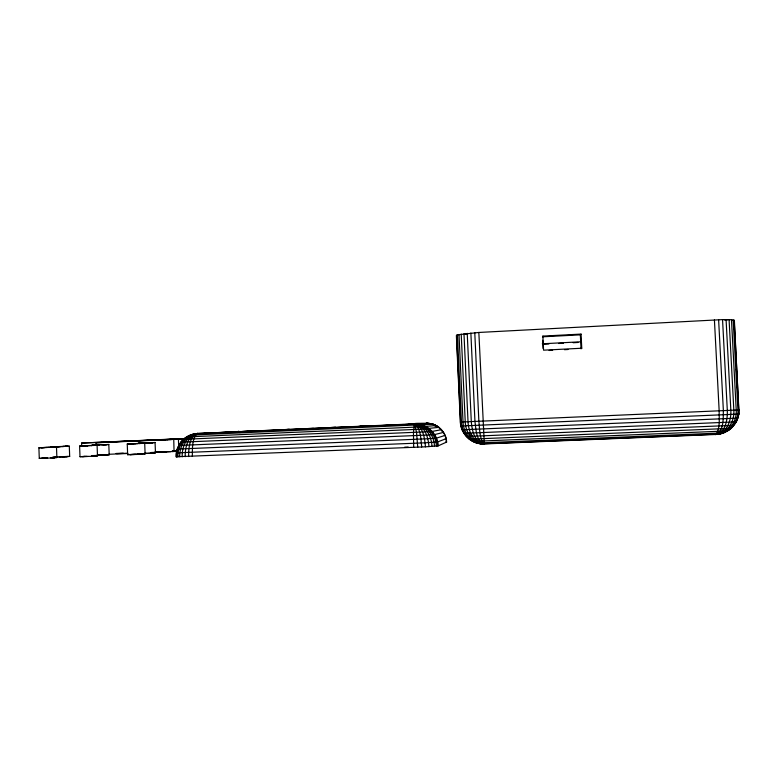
<?xml version="1.0" encoding="UTF-8"?>
<svg xmlns="http://www.w3.org/2000/svg" width="778" height="778" viewBox="0 0 778 778"><rect width="100%" height="100%" fill="white"/><g stroke="black" fill="none" stroke-linecap="round" stroke-linejoin="round"><path stroke-width="1.17" d="M188.597 456.589C188.801 448.692 188.869 436.507 197.806 433.472L426.14 423.32C436.614 422.697 446.3 431.596 446.601 442.079L438.209 445.852L425.488 446.835L176.149 456.764C175.507 444.753 185.835 433.803 197.806 433.472L421.53 423.816M185.193 456.705C184.979 447.914 187.595 435.272 197.806 433.472L196.727 433.871C191.719 440.037 192.536 448.945 192.322 456.443M182.217 456.783C181.712 447.01 186.846 434.542 197.806 433.472L190.172 435.155L432.879 424.214C439.502 426.276 444.462 432.15 446.154 438.685L437.683 441.904L425.158 442.808L176.343 452.874L177.306 452.689M179.757 456.832C179.125 446.164 186.37 434.143 197.806 433.472L193.936 433.988M738.935 414.061L734.383 320.448L731.476 319.709L722.548 319.612L478.84 332.459L457.454 334.832L456.375 335.512L460.343 422.065C460.654 434.114 472.12 445.016 484.266 443.703L719.582 434.007L723.91 432.753L731.155 428.377L736.377 421.88L738.935 414.061L460.868 426.013M177.899 456.842C177.326 446.319 185.067 434.669 196.095 433.9L429.553 423.475M176.684 456.822C176.1 445.687 185.028 434.338 196.435 433.861M176.343 455.704C176.305 446.504 183.151 435.729 192.876 435.009M65.294 456.725L69.67 456.414L69.3 446.164L65.002 446.329M737.952 416.065L738.4 414.061M734.228 424.457L737.505 418.068M581.069 334.093L542.888 336.096L542.499 336.816L580.349 334.841L581.069 334.093L581.759 348.233L581.03 348.845L580.349 334.841M429.913 424.331C443.586 424.564 411.883 422.143 414.47 424.059L413.449 432.393L413.682 447.389M52.282 457.863L56.872 457.532L56.493 446.98L50.628 447.214M182.879 440.679L187.138 436.915L194.072 433.978M472.703 441.359L476.506 442.925L481.465 442.847L717.102 433.171C723.705 433.949 729.676 430.487 733.664 425.323L466.372 436.516M238.389 431.78L250.234 430.983L248.561 431.051M733.858 320.808L734.383 320.448M45.571 447.438L38.9 447.807L39.279 458.427L47.623 457.892M176.149 456.764L179.494 456.268M56.493 446.98L51.902 447.243M476.408 442.896L484.334 443.956L715.536 434.484L723.744 432.724L727.479 430.837M719.582 434.007C730.523 431.848 738.653 421.102 737.933 410.006L733.187 319.894M214.183 432.976L238.729 431.479L240.353 432.549M738.021 418.078L462.074 429.806M236.775 431.848L238.729 431.479L239.225 432.597M236.327 431.868L238.729 431.479L237.271 431.829M235.967 431.887L240.217 431.43M235.676 431.907L238.729 431.479L235.491 431.907M148.102 442.876L155.075 442.517L155.464 452.874L151.457 453.136M139.904 443.402L144.698 443.227L145.107 453.895L140.925 454.177M133.388 443.693L127.252 444.014L127.65 454.712L128.137 454.644M92.533 445.424L97.094 445.269L97.483 455.889L93.097 456.171M104.33 444.656L108.813 444.491L109.192 454.809L104.991 455.081M92.786 455.529L92.251 455.587L98.65 455.402M87.661 445.638L79.609 446.047L79.998 456.696L86.397 456.307M178.133 448.916L177.219 449.071L424.516 438.909L436.487 438.111L445.113 435.417L444.326 435.369M55.52 457.075L55.034 457.153L57.446 457.104M151 452.524L176.47 451.328M179.582 445.356L178.746 445.473L429.213 434.97L434.649 434.581L443.528 432.383L441.476 430.555M155.075 442.517L151.058 442.731M144.698 443.227L140.517 443.45M181.605 442.099L180.875 442.186L422.444 431.985L432.228 431.43L441.447 429.67L440.815 429.66M152.546 453.059L153.587 452.961L152.011 452.952M108.813 444.491L104.602 444.715M94.294 456.093L95.538 455.976L91.425 456.064M97.094 445.269L92.708 445.502M66.49 456.647L67.783 456.501L63.932 456.608M53.536 457.785L54.927 457.629L52.476 457.678M82.04 445.94L86.008 445.716M54.47 457.075L52.661 457.269L60.519 456.978M69.291 446.183L59.605 446.679M184.153 439.259L183.55 439.317L421.083 429.184L438.918 427.355L437.596 427.385M172.453 450.958L173.445 450.89M129.177 454.556L142.52 453.963M172.249 451.551L174.214 451.396L172.609 451.396M84.919 456.394L82.429 456.589L88.215 456.433M187.138 436.915L419.546 426.928L436.04 425.517L434.124 425.585M178.697 446.309L178.415 439.152L169.497 439.551M112.829 441.797L107.218 442.128L185.154 438.734M141.654 443.392L142.763 443.314L141.178 443.353M152.148 442.672L153.188 442.594L151.613 442.633M96.044 445.191L95.957 442.789L101.889 442.439M94.624 445.113L96.589 445.006M96.793 445.074L91.221 445.57M81.719 446.446L81.593 443.052L185.057 438.52M53.157 447.175L54.548 447.068L52.097 447.146M66.354 456.696L59.974 457.036M45.951 457.979L41.73 458.3L44.171 458.261M50.765 457.95L53.361 457.843M96.968 455.295L98.388 455.208M103.562 455.159L107.315 454.897L105.915 454.877M91.619 456.258L94.226 456.151M152.634 453.107L145.194 453.448M139.486 454.264L143.055 453.963M465.088 333.947L467.51 333.811M724.843 320.147L727.177 320.021M44.054 447.515L41.351 447.69L45.28 447.554M57.212 446.689L54.693 446.835L57.076 446.767M64.924 446.407L67.414 446.261L63.563 446.387M131.959 443.761L129.673 443.898L132.503 443.82M142.685 443.032L140.507 443.168L143.308 443.081M62.23 456.929L64.409 456.812M97.299 455.227L103.775 454.916M166.813 451.639L162.009 451.95L170.936 451.629M51.329 457.96L46.748 458.193M101.957 455.247L104.203 455.159M144.455 453.282L146.021 453.204M92.251 456.268L80.017 456.735M150.786 453.214L144.27 453.525M135.411 454.235L130.082 454.595L134.448 454.508M137.852 454.352L140.205 454.264M542.315 343.788L580.991 341.785M542.85 344.284L548.908 343.973M558.614 343.477L563.457 343.224M573.162 342.728L578.005 342.476M59.04 456.842L60.655 456.764M581.759 348.233L543.559 350.178L542.888 336.096M549.083 350.47L552.633 350.295M564.468 349.692L568.018 349.507M198.798 433.745L210.634 433.151M50.385 447.321L52.982 447.204M98.009 444.938L91.872 445.249L98.261 445.016M103.182 444.792L106.926 444.578L105.536 444.608M144.056 442.964L138.153 443.275L144.796 443.022M149.677 442.799L152.235 442.692M139.077 443.528L141.713 443.411M399.513 424.691L403.568 424.506M60.295 446.533L52.291 446.961L58.525 446.708M44.541 447.476L47.254 447.36M61.851 446.572L64.029 446.475M96.919 444.967L99.603 444.86M48.693 447.418L50.949 447.301M103.814 444.773L99.049 444.87M142.899 443.003L145.622 442.886M91.862 445.561L87.321 445.775M132.221 443.732L135.012 443.616M139.797 443.509L134.37 443.625M60.169 456.744L62.386 456.637M99.419 455.12L101.626 455.013M99.817 455.383L102.054 455.276M135.722 454.488L138.027 454.381M184.512 438.559L180.068 438.782L184.162 438.636M57.65 446.65L64.156 446.348M280.158 429.767L275.315 429.991L277.658 429.894M284.612 429.592L289.406 429.368L287.033 429.466M313.417 428.308L302.525 428.814L308.38 428.571M325 427.851L335.658 427.355L329.609 427.608M353.513 426.577L349.166 426.772L351.831 426.665M358.901 426.363L363.229 426.169L360.496 426.276M408.878 424.292L412.914 424.107L410.23 424.214M167.941 439.619L161.542 439.94L165.782 439.784M167.367 439.716L173.747 439.395L174.058 451.571M46.768 447.369L49.063 447.262M144.99 442.896L151.302 442.624M46.369 447.525L48.693 447.399M87.107 445.648L91.6 445.444M146.06 442.983L148.287 442.886M135.314 443.723L137.618 443.616M429.417 423.475C419.498 423.358 436.575 422.425 440.008 428.892M81.593 443.052L185.028 438.695M95.957 442.789L178.415 439.152M101.257 444.763L103.396 444.676M147.178 442.799L149.327 442.701M57.436 446.776L60.149 446.64M97.25 445.074L99.895 444.938M143.872 443.081L146.439 442.954M46.952 447.476L38.9 447.807M48.975 447.282L51.26 447.165M136.636 443.518L138.854 443.421M85.074 445.872L87.826 445.736M133.067 443.82L135.722 443.684M177.248 450.88L172.201 451.065M62.328 456.676L64.525 456.55M97.629 455.48L100.274 455.325M137.035 454.119L139.252 454.021M44.511 458.291L47.332 458.125M136.131 454.43L127.65 454.712M408.178 447.019L404.686 447.165M402.138 424.584L399.522 424.691M175.254 439.2L171.082 439.346L182.947 438.821L178.765 438.977M102.871 444.715L105.341 444.588M91.036 445.493L93.593 445.366M138.377 443.46L140.876 443.343M86.144 445.804L79.628 446.066M134.04 443.761L127.252 444.014M472.168 435.272L469.756 435.379L469.64 432.967M116.058 453.467L123.264 453.166M155.697 451.814L160.501 451.619M172.512 451.114L177.326 450.919M116.681 453.671L127.446 453.224M154.958 452.076L165.724 451.629M172.901 451.328L176.489 451.182M108.531 454.294L127.942 453.486M84.637 445.872L82.06 445.95M103.25 454.974L105.72 454.838M91.989 455.996L97.483 455.889M45.659 458.203L39.279 458.427M738.546 409.957L739.1 409.948L460.343 422.065M93.759 445.376L94.644 445.347M150.767 452.99L155.464 452.874M104.709 454.916L109.192 454.809M65.371 456.55L69.67 456.414M53.604 457.59L56.872 457.532M144.231 453.866L145.107 453.895M445.317 438.607L446.018 438.636M417.737 447.214L416.541 432.257L414.47 424.059C426.636 423.329 437.868 433.686 438.209 445.852M421.715 447.029C420.849 439.405 420.986 430.351 415.549 424.36L414.47 424.059C426.577 423.378 437.324 434.007 437.635 445.959M480.327 443.771L484.334 443.956L478.84 332.459M445.755 441.982L446.601 442.079M735.91 421.861L463.931 433.346M425.488 446.835C424.574 438.88 423.699 426.519 414.47 424.059C426.402 423.504 436.118 434.62 436.38 446.105M428.902 423.495L426.14 423.32L426.966 423.582M428.95 446.63C428.377 437.781 424.934 425.099 414.47 424.059C426.111 423.757 434.221 435.495 434.474 446.261M716.207 433.716L719.806 433.968L723.744 432.724M428.503 423.514L426.14 423.32L427.53 423.553M414.47 424.059C425.654 424.243 431.634 436.584 431.975 446.446M730.824 428.347L469.329 439.21M428.046 423.533L426.14 423.32L432.189 424.234M480.551 443.791C469.941 442.41 461.811 432.549 461.451 422.026L457.454 334.832M429.796 423.757L431.586 424.263M433.132 424.671L436.73 426.772M446.173 439.764L446.475 442.021M734.16 320.147L738.896 409.957C739.324 418.36 734.772 426.577 727.615 430.915L472.829 441.398C465.711 437.654 460.936 430.088 460.547 422.055L456.569 335.182M734.043 324.426L734.296 329.24M734.802 338.877L735.054 343.701M735.628 354.544L735.823 358.152M736.396 368.996L736.581 372.613M737.155 383.457L737.408 388.28M737.914 397.918L738.166 402.732M731.476 319.709L736.231 410.084C737.165 421.977 727.916 434.289 715.536 434.484L716.353 434.182C720.311 427.248 719.037 418.545 719.164 410.842L714.418 319.923M729.083 319.602L733.839 410.191C734.714 421.17 727.527 434.075 715.536 434.484C724.24 431.012 723.073 418.457 723.375 410.658L718.619 319.729M726.078 319.564L730.843 410.327C731.485 420.178 726.934 433.589 715.536 434.484C725.962 432.636 727.537 419.186 727.313 410.483L722.548 319.612M542.665 340.307L543.054 348.447M474.774 332.702L478.869 421.287C479.705 428.766 479.316 437.226 483.576 443.732L484.334 443.956C472.479 444.578 463.27 433.2 463.027 421.958L459.01 334.452M470.865 332.994L474.95 421.462C476.039 428.97 475.854 441.029 484.334 443.956C472.839 444.306 465.497 432.267 465.244 421.871L461.208 334.063M467.228 333.324L471.293 421.618C471.993 429.933 474.279 442.731 484.334 443.956C473.384 443.752 468.414 431.129 468.025 421.754L463.97 333.694M182.869 438.88L182.956 441.233M719.806 433.968L715.536 434.484L719.806 433.968"/></g></svg>
